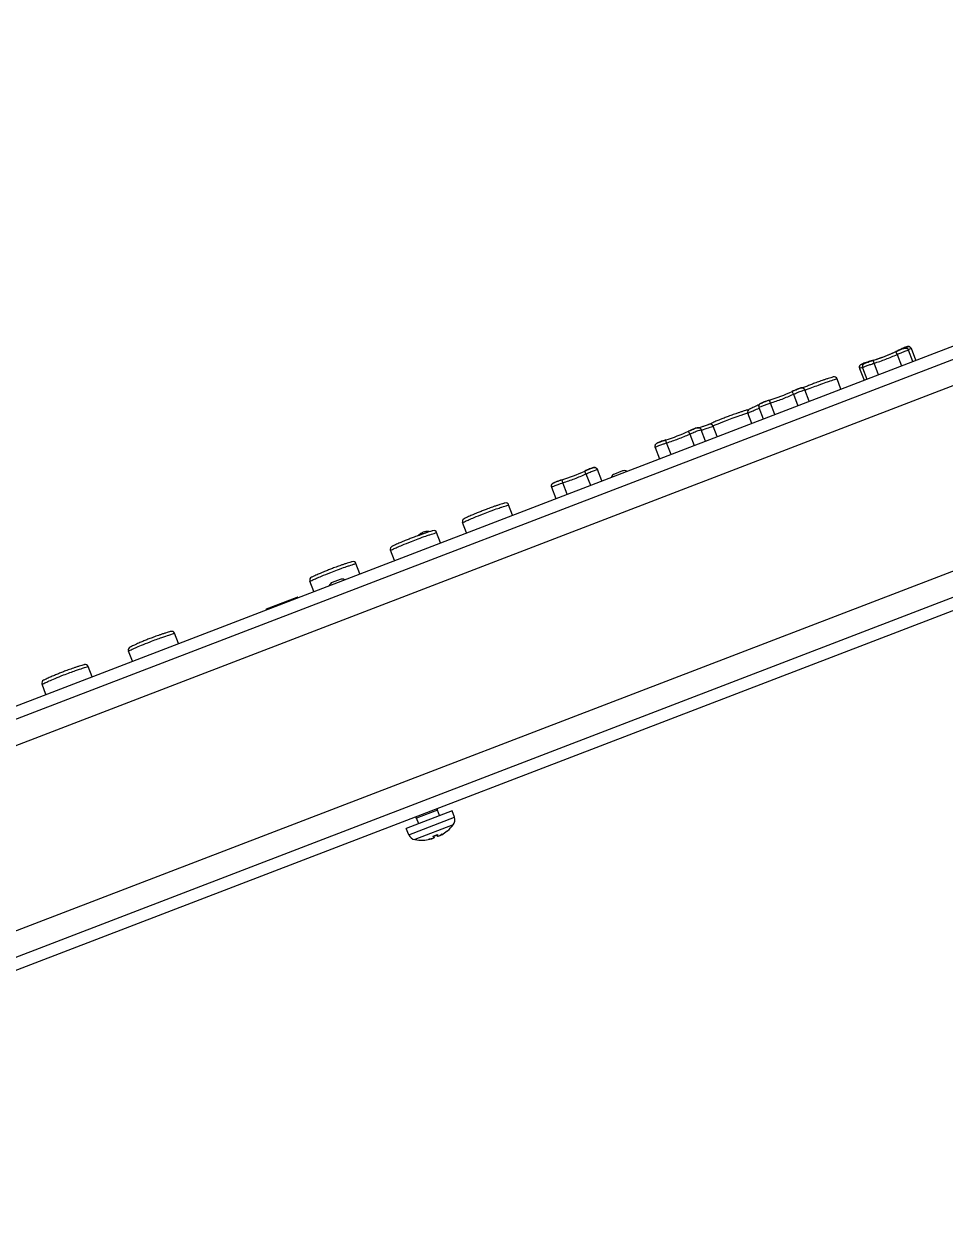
# Model space of a CAD drawing. Header units: millimetres. Extents: x 20 to 1660, y 4 to 1168.
# Drawn here: x 999.2 to 1148.5, y 800.5 to 995.1 of the extents above; entities that cross this region are included whole.
import ezdxf

# ---------------------------------------------------------------- set-up
doc = ezdxf.new("R2010")
doc.units = ezdxf.units.MM
doc.header["$LTSCALE"] = 4
for name, color, linetype, lineweight in [('Dimensions(A H Standard)', 7, 'Continuous', 9), ('Visible Edges(A H Standard)', 7, 'Continuous', 18), ('Visible Tangent Edges(A H Standard)', 7, 'Continuous', 18)]:
    doc.layers.add(name, color=color, linetype=linetype, lineweight=lineweight)
doc.styles.add('DEFAULT-A H Standard', font='arial.ttf')
doc.dimstyles.new('DEFAULT', dxfattribs={"dimscale": 4, "dimtxt": 3, "dimasz": 2.5, "dimexe": 3, "dimexo": 1, "dimgap": 0.75, "dimtad": 1, "dimrnd": 1e-08, "dimzin": 0, "dimdsep": 46, "dimtxsty": 'DEFAULT-A H Standard', "dimcen": 0.09, "dimdle": 10, "dimclrd": 7, "dimclre": 7, "dimclrt": 7, "dimazin": 1, "dimtfac": 0.833333, "dimtofl": 0, "dimtmove": 0, "dimatfit": 3, "dimfxl": 0, "dimtolj": 1, "dimtzin": 0, "dimlwd": -1, "dimlwe": -1, "dimarcsym": 0})

# ---------------------------------------------------------------- blocks, each defined once
blk = doc.blocks.new('*D11')
at = {"layer": 'Defpoints', "color": 0, "linetype": 'Continuous'}
for p in [(1355.64, 842.83), (859.87, 823.93), (859.87, 687.93)]:
    blk.add_point(p, dxfattribs=at)
at = {"layer": 'Dimensions(A H Standard)', "color": 7, "linetype": 'Continuous'}
for p, q in [((1355.64, 838.83), (1355.64, 675.93)), ((859.87, 819.93), (859.87, 675.93)), ((1345.64, 687.93), (869.87, 687.93))]:
    blk.add_line(p, q, dxfattribs=at)
for points in [[(869.87, 689.6), (869.87, 686.26), (859.87, 687.93)], [(1345.64, 689.6), (1345.64, 686.26), (1355.64, 687.93)]]:
    blk.add_solid(points, dxfattribs=at)
at = {"layer": 'Dimensions(A H Standard)', "color": 7, "linetype": 'Continuous', "insert": (1082.6, 703.18), "char_height": 12, "attachment_point": 1, "style": 'DEFAULT-A H Standard'}
blk.add_mtext('\\A1;495.77', dxfattribs=at)

msp = doc.modelspace()

# ---------------------------------------------------------------- linework, layer by layer
at = {"layer": 'Visible Edges(A H Standard)'}
for p, q in [((867.052, 834.385), (1285.638, 995.077)), ((867.769, 832.518), (1286.355, 993.21)), ((1260.233, 944.621), (923.472, 815.34)), ((1260.95, 942.754), (924.188, 813.473)), ((1143.268, 940.422), (1142.565, 942.255)), ((1143.735, 940.602), (1143.009, 942.491)), ((1134.607, 939.266), (1135.333, 937.376)), ((1135.096, 939.387), (1135.8, 937.555)), ((1126.464, 933.971), (1125.761, 935.804)), ((1131.598, 935.943), (1130.958, 937.612)), ((1117.128, 930.387), (1116.494, 932.04)), ((1118.292, 932.936), (1118.995, 931.104)), ((1111.527, 928.237), (1110.88, 929.922)), ((1109.66, 927.52), (1108.956, 929.352)), ((1101.488, 926.485), (1102.191, 924.653)), ((1092.855, 921.069), (1092.152, 922.901)), ((1096.198, 922.677), (1094.897, 922.178)), ((1084.683, 920.034), (1085.387, 918.202)), ((1078.385, 915.514), (1077.744, 917.184)), ((1066.715, 911.034), (1066.074, 912.704)), ((1070.916, 912.647), (1070.276, 914.316)), ((1059.247, 908.167), (1058.606, 909.836)), ((1053.645, 906.017), (1053.004, 907.686)), ((1046.177, 903.15), (1045.536, 904.819)), ((1050.453, 905.116), (1049.152, 904.617)), ((1038.532, 900.322), (1043.48, 902.222)), ((1024.238, 894.727), (1023.604, 896.38)), ((1016.769, 891.86), (1016.135, 893.513)), ((1010.234, 889.352), (1009.6, 891.004)), ((1002.766, 886.484), (1002.131, 888.137)), ((1066.206, 867.747), (1062.825, 866.449)), ((1066.206, 867.747), (1066.218, 867.997)), ((1066.554, 866.841), (1066.206, 867.747)), ((1068.598, 867.625), (1061.129, 864.758)), ((1062.825, 866.449), (1062.649, 866.627)), ((1063.173, 865.543), (1062.825, 866.449)), ((1068.96, 866.573), (1068.598, 867.625)), ((1061.564, 863.734), (1061.129, 864.758)), ((1067.783, 864.367), (1067.789, 864.37)), ((1063.909, 862.88), (1063.915, 862.883)), ((1065.3, 863.107), (1065.294, 863.128)), ((1065.498, 863.49), (1066.2, 863.76)), ((1065.687, 863.277), (1065.613, 863.534)), ((1066.203, 863.475), (1066.085, 863.716)), ((1066.603, 863.607), (1066.594, 863.627))]:
    msp.add_line(p, q, dxfattribs=at)
for centre, radius, start, end in [((1127.9, 969.293), 30.043, 286.30651, 295.69647), ((1127.9, 969.293), 30.043, 287.24702, 294.75596), ((1130.491, 937.433), 0.5, 21.00149, 106.97321), ((1111.096, 962.842), 30.043, 287.24702, 294.75596), ((1116.487, 932.057), 0.5, 78.88377, 106.97321), ((1116.961, 932.219), 0.5, 115.50993, 201.00149), ((1110.413, 929.743), 0.5, 21.00149, 108.12932), ((1094.292, 956.391), 30.043, 287.24702, 294.75596), ((1077.487, 949.94), 30.043, 287.24702, 294.75596), ((1095.185, 921.428), 0.803, 111.00149, 162.5094), ((1096.486, 921.927), 0.803, 59.49358, 111.00149), ((1077.277, 917.004), 0.5, 21.00149, 106.97321), ((1070.742, 914.496), 0.5, 115.02977, 201.00149), ((1064.669, 910.784), 2.1, 86.23971, 135.76327), ((1064.794, 912.68), 0.2, 50.53028, 86.23971), ((1065.608, 912.524), 0.5, 21.00149, 106.97321), ((1059.073, 910.016), 0.5, 115.02977, 201.00149), ((1063.308, 912.11), 0.2, 135.76327, 138.01436), ((1052.538, 907.507), 0.5, 21.00149, 106.97321), ((1046.003, 904.998), 0.5, 115.02977, 201.00149), ((1049.44, 903.867), 0.803, 111.00149, 162.5094), ((1050.741, 904.366), 0.803, 59.49358, 111.00149), ((1043.516, 902.128), 0.1, 21.00149, 111.00149), ((1038.568, 900.229), 0.1, 111.00149, 201.00149), ((1023.137, 896.201), 0.5, 21.00149, 106.49305), ((1016.602, 893.692), 0.5, 115.50993, 201.00149), ((1009.133, 890.825), 0.5, 21.00149, 106.49305), ((1002.598, 888.316), 0.5, 115.50993, 201.00149), ((1067.731, 866.15), 1.3, 321.79282, 19.00149), ((1067.729, 864.525), 0.166, 291.00149, 310.1527), ((1063.645, 869.366), 6.5, 310.1527, 321.79282), ((1062.761, 864.242), 1.3, 203.00149, 260.21016), ((1063.645, 869.366), 6.5, 260.21016, 271.85028), ((1063.849, 863.035), 0.166, 271.85028, 291.00149)]:
    msp.add_arc(centre, radius, start, end, dxfattribs=at)
for centre, major_axis, ratio, start_param, end_param in [((1063.282, 869.188), (2.848, -5.829), 0.1191129, 0.154116, 0.3238091), ((1064.291, 869.433), (0.661, -6.393), 0.745371, 0.338869, 0.4560205), ((1063.028, 868.948), (3.604, -5.321), 0.6436368, 6.2747675, 6.3919189), ((1063.703, 869.35), (-1.7, -6.261), 0.989048, 0.791063, 0.9607562), ((1063.612, 869.315), (-5.453, 3.515), 0.989048, 2.1808365, 2.3505296), ((1063.12, 868.983), (3.787, -5.193), 0.745371, 5.8271648, 5.9443163), ((1064.383, 869.468), (0.882, -6.366), 0.6436368, 6.1744517, 6.2916031), ((1065.326, 862.456), (0.328, -1.385), 0.0982873, 2.0370539, 2.0541189), ((1064.034, 869.477), (1.784, -6.237), 0.1191129, 5.9593762, 6.1290693), ((1067.02, 863.107), (-0.683, 1.248), 0.0982873, 1.0874737, 1.1045388)]:
    msp.add_ellipse(centre, major_axis=major_axis, ratio=ratio, start_param=start_param, end_param=end_param, dxfattribs=at)
for points, knots in [([(1140.481, 942.011), (1140.626, 942.078), (1140.775, 942.144), (1141.057, 942.267), (1141.192, 942.323), (1141.441, 942.422), (1141.553, 942.464), (1141.753, 942.531), (1141.835, 942.556), (1141.975, 942.582), (1142.022, 942.592), (1142.154, 942.582), (1142.208, 942.576), (1142.334, 942.522), (1142.392, 942.49), (1142.487, 942.395), (1142.525, 942.343), (1142.556, 942.276), (1142.561, 942.265), (1142.565, 942.255)], [-0.2346897, -0.2346897, -0.2346897, -0.2346897, -0.18775176, -0.18775176, -0.14081382, -0.14081382, -0.09387588, -0.09387588, -0.04693794, -0.04693794, -0.02346897, -0.02346897, -0.01241958, -0.01241958, -0.00568624, -0.00568624, -0.00088993, -0.00088993, 0, 0, 0, 0]), ([(1142.565, 942.255), (1142.545, 942.307), (1142.515, 942.357), (1142.444, 942.442), (1142.405, 942.475), (1142.322, 942.53), (1142.28, 942.547), (1142.198, 942.574), (1142.161, 942.58), (1142.088, 942.588), (1142.056, 942.587), (1141.977, 942.583), (1141.939, 942.576), (1141.811, 942.549), (1141.726, 942.523), (1141.522, 942.452), (1141.406, 942.408), (1141.154, 942.307), (1141.017, 942.249), (1140.747, 942.132), (1140.613, 942.072), (1140.481, 942.011)], [-0.2348407, -0.2348407, -0.2348407, -0.2348407, -0.23049842, -0.23049842, -0.22594294, -0.22594294, -0.22032691, -0.22032691, -0.21293261, -0.21293261, -0.20274564, -0.20274564, -0.18347438, -0.18347438, -0.13650624, -0.13650624, -0.0895381, -0.0895381, -0.04256996, -0.04256996, 0, 0, 0, 0]), ([(1140.927, 942.221), (1141.071, 942.29), (1141.219, 942.359), (1141.499, 942.486), (1141.633, 942.545), (1141.881, 942.648), (1141.992, 942.692), (1142.191, 942.762), (1142.272, 942.789), (1142.413, 942.817), (1142.459, 942.828), (1142.592, 942.819), (1142.647, 942.814), (1142.773, 942.762), (1142.831, 942.73), (1142.928, 942.637), (1142.966, 942.586), (1142.999, 942.517), (1143.005, 942.504), (1143.009, 942.491)], [-0.23473302, -0.23473302, -0.23473302, -0.23473302, -0.18778642, -0.18778642, -0.14083981, -0.14083981, -0.09389321, -0.09389321, -0.0469466, -0.0469466, -0.0234733, -0.0234733, -0.0125476, -0.0125476, -0.00584776, -0.00584776, -0.00106991, -0.00106991, 0, 0, 0, 0]), ([(1143.009, 942.491), (1142.989, 942.544), (1142.959, 942.594), (1142.889, 942.679), (1142.848, 942.712), (1142.765, 942.767), (1142.723, 942.785), (1142.64, 942.812), (1142.602, 942.817), (1142.529, 942.825), (1142.497, 942.824), (1142.419, 942.818), (1142.383, 942.811), (1142.256, 942.784), (1142.171, 942.756), (1141.971, 942.684), (1141.856, 942.638), (1141.606, 942.533), (1141.471, 942.474), (1141.199, 942.35), (1141.062, 942.286), (1140.927, 942.221)], [-0.23487066, -0.23487066, -0.23487066, -0.23487066, -0.23052361, -0.23052361, -0.22600736, -0.22600736, -0.22047353, -0.22047353, -0.21319378, -0.21319378, -0.20323377, -0.20323377, -0.1848724, -0.1848724, -0.13789827, -0.13789827, -0.09092414, -0.09092414, -0.04395, -0.04395, 0, 0, 0, 0]), ([(1136.336, 940.458), (1136.182, 940.413), (1136.026, 940.366), (1135.733, 940.273), (1135.594, 940.227), (1135.341, 940.138), (1135.229, 940.096), (1135.034, 940.015), (1134.956, 939.981), (1134.833, 939.907), (1134.791, 939.884), (1134.698, 939.789), (1134.661, 939.749), (1134.602, 939.626), (1134.58, 939.563), (1134.571, 939.429), (1134.576, 939.365), (1134.598, 939.292), (1134.602, 939.279), (1134.607, 939.266)], [-0.23474293, -0.23474293, -0.23474293, -0.23474293, -0.18779434, -0.18779434, -0.14084576, -0.14084576, -0.09389717, -0.09389717, -0.04694859, -0.04694859, -0.02347429, -0.02347429, -0.01254854, -0.01254854, -0.00584871, -0.00584871, -0.0010708, -0.0010708, 0, 0, 0, 0]), ([(1134.581, 939.364), (1134.577, 939.386), (1134.575, 939.408), (1134.572, 939.486), (1134.579, 939.538), (1134.605, 939.634), (1134.624, 939.676), (1134.668, 939.751), (1134.692, 939.78), (1134.742, 939.835), (1134.766, 939.855), (1134.827, 939.904), (1134.859, 939.923), (1134.971, 939.987), (1135.053, 940.023), (1135.251, 940.104), (1135.366, 940.147), (1135.623, 940.236), (1135.763, 940.282), (1136.048, 940.372), (1136.192, 940.416), (1136.336, 940.458)], [-0.23225525, -0.23225525, -0.23225525, -0.23225525, -0.2305121, -0.2305121, -0.22599594, -0.22599594, -0.22046233, -0.22046233, -0.21318307, -0.21318307, -0.203224, -0.203224, -0.18486448, -0.18486448, -0.13789265, -0.13789265, -0.09092083, -0.09092083, -0.043949, -0.043949, 0, 0, 0, 0]), ([(1136.808, 940.601), (1136.655, 940.553), (1136.5, 940.503), (1136.208, 940.405), (1136.07, 940.357), (1135.819, 940.264), (1135.708, 940.22), (1135.515, 940.136), (1135.437, 940.1), (1135.315, 940.025), (1135.274, 940.001), (1135.182, 939.906), (1135.146, 939.865), (1135.088, 939.741), (1135.067, 939.678), (1135.06, 939.543), (1135.066, 939.48), (1135.088, 939.409), (1135.092, 939.398), (1135.096, 939.387)], [-0.23469669, -0.23469669, -0.23469669, -0.23469669, -0.18775735, -0.18775735, -0.14081802, -0.14081802, -0.09387868, -0.09387868, -0.04693934, -0.04693934, -0.02346967, -0.02346967, -0.01242023, -0.01242023, -0.0056869, -0.0056869, -0.00089054, -0.00089054, 0, 0, 0, 0]), ([(1135.091, 939.741), (1135.103, 939.775), (1135.117, 939.804), (1135.155, 939.871), (1135.179, 939.9), (1135.228, 939.954), (1135.252, 939.975), (1135.313, 940.025), (1135.346, 940.045), (1135.459, 940.111), (1135.54, 940.148), (1135.739, 940.232), (1135.855, 940.277), (1136.11, 940.371), (1136.25, 940.42), (1136.53, 940.513), (1136.669, 940.558), (1136.808, 940.601)], [-0.22447146, -0.22447146, -0.22447146, -0.22447146, -0.22032346, -0.22032346, -0.2129295, -0.2129295, -0.20274321, -0.20274321, -0.18347329, -0.18347329, -0.13650589, -0.13650589, -0.08953849, -0.08953849, -0.04257108, -0.04257108, 0, 0, 0, 0]), ([(1130.345, 937.911), (1130.345, 937.911), (1130.31, 937.9), (1130.172, 937.858), (1130.074, 937.828), (1129.824, 937.749), (1129.682, 937.704), (1129.371, 937.604), (1129.213, 937.553), (1128.889, 937.445), (1128.734, 937.393), (1128.43, 937.288), (1128.286, 937.238), (1127.881, 937.095), (1127.608, 936.996), (1127.099, 936.805), (1126.872, 936.718), (1126.428, 936.543), (1126.21, 936.455), (1125.792, 936.283), (1125.588, 936.198), (1125.404, 936.119)], [0.71699474, 0.71699474, 0.71699474, 0.71699474, 0.85344134, 0.85344134, 0.98170978, 0.98170978, 1.0924155, 1.0924155, 1.1820024, 1.1820024, 1.25200333, 1.25200333, 1.30789114, 1.30789114, 1.39931307, 1.39931307, 1.47095796, 1.47095796, 1.54310988, 1.54310988, 1.62246807, 1.62246807, 1.62246807, 1.62246807]), ([(1123.677, 935.56), (1123.822, 935.627), (1123.971, 935.693), (1124.253, 935.816), (1124.388, 935.872), (1124.637, 935.971), (1124.749, 936.013), (1124.949, 936.08), (1125.03, 936.105), (1125.171, 936.131), (1125.217, 936.141), (1125.35, 936.131), (1125.404, 936.125), (1125.53, 936.071), (1125.588, 936.039), (1125.683, 935.944), (1125.721, 935.892), (1125.752, 935.825), (1125.756, 935.814), (1125.761, 935.804)], [-0.2346897, -0.2346897, -0.2346897, -0.2346897, -0.18775176, -0.18775176, -0.14081382, -0.14081382, -0.09387588, -0.09387588, -0.04693794, -0.04693794, -0.02346897, -0.02346897, -0.01241958, -0.01241958, -0.00568624, -0.00568624, -0.00088993, -0.00088993, 0, 0, 0, 0]), ([(1125.761, 935.804), (1125.74, 935.856), (1125.71, 935.906), (1125.64, 935.991), (1125.6, 936.024), (1125.517, 936.078), (1125.476, 936.096), (1125.393, 936.123), (1125.356, 936.129), (1125.283, 936.137), (1125.252, 936.136), (1125.173, 936.132), (1125.135, 936.125), (1125.007, 936.098), (1124.922, 936.072), (1124.718, 936.001), (1124.601, 935.957), (1124.35, 935.856), (1124.212, 935.798), (1123.942, 935.681), (1123.809, 935.621), (1123.677, 935.56)], [-0.2348407, -0.2348407, -0.2348407, -0.2348407, -0.23049842, -0.23049842, -0.22594294, -0.22594294, -0.22032691, -0.22032691, -0.2129326, -0.2129326, -0.20274564, -0.20274564, -0.18347438, -0.18347438, -0.13650624, -0.13650624, -0.0895381, -0.0895381, -0.04256996, -0.04256996, 0, 0, 0, 0]), ([(1120.004, 934.15), (1119.851, 934.102), (1119.696, 934.052), (1119.404, 933.954), (1119.266, 933.906), (1119.015, 933.813), (1118.904, 933.769), (1118.71, 933.685), (1118.633, 933.649), (1118.511, 933.574), (1118.47, 933.55), (1118.378, 933.454), (1118.341, 933.414), (1118.284, 933.29), (1118.263, 933.227), (1118.256, 933.092), (1118.262, 933.029), (1118.284, 932.958), (1118.288, 932.947), (1118.292, 932.936)], [-0.23469669, -0.23469669, -0.23469669, -0.23469669, -0.18775735, -0.18775735, -0.14081802, -0.14081802, -0.09387868, -0.09387868, -0.04693934, -0.04693934, -0.02346967, -0.02346967, -0.01242023, -0.01242023, -0.0056869, -0.0056869, -0.00089054, -0.00089054, 0, 0, 0, 0]), ([(1118.287, 933.29), (1118.299, 933.324), (1118.313, 933.353), (1118.351, 933.42), (1118.374, 933.449), (1118.423, 933.503), (1118.447, 933.524), (1118.509, 933.574), (1118.542, 933.594), (1118.655, 933.66), (1118.736, 933.697), (1118.934, 933.781), (1119.051, 933.826), (1119.305, 933.92), (1119.446, 933.969), (1119.725, 934.062), (1119.865, 934.107), (1120.004, 934.15)], [-0.22447146, -0.22447146, -0.22447146, -0.22447146, -0.22032347, -0.22032347, -0.2129295, -0.2129295, -0.20274321, -0.20274321, -0.18347329, -0.18347329, -0.13650588, -0.13650588, -0.08953848, -0.08953848, -0.04257107, -0.04257107, 0, 0, 0, 0]), ([(1116.341, 932.535), (1116.341, 932.535), (1116.306, 932.524), (1116.169, 932.482), (1116.071, 932.452), (1115.821, 932.374), (1115.678, 932.328), (1115.367, 932.228), (1115.209, 932.177), (1114.886, 932.069), (1114.73, 932.017), (1114.426, 931.912), (1114.282, 931.862), (1113.878, 931.719), (1113.605, 931.62), (1113.096, 931.429), (1112.868, 931.342), (1112.424, 931.167), (1112.207, 931.079), (1111.767, 930.899), (1111.545, 930.805), (1111.081, 930.606), (1110.858, 930.508), (1110.532, 930.363), (1110.413, 930.31), (1110.226, 930.225), (1110.153, 930.192), (1110.089, 930.162)], [0.7169947, 0.7169947, 0.7169947, 0.7169947, 0.8534413, 0.8534413, 0.9817098, 0.9817098, 1.0924155, 1.0924155, 1.1820024, 1.1820024, 1.2520033, 1.2520033, 1.3078911, 1.3078911, 1.3993131, 1.3993131, 1.470958, 1.470958, 1.5431099, 1.5431099, 1.6302392, 1.6302392, 1.7469148, 1.7469148, 1.8302416, 1.8302416, 1.8982316, 1.8982316, 1.8982316, 1.8982316]), ([(1118.337, 933.395), (1118.076, 933.282), (1117.858, 933.185), (1117.535, 933.039), (1117.416, 932.984), (1117.19, 932.88), (1117.089, 932.833), (1116.919, 932.753), (1116.853, 932.722), (1116.767, 932.68), (1116.745, 932.67), (1116.745, 932.67)], [1.55053979, 1.55053979, 1.55053979, 1.55053979, 1.65977629, 1.65977629, 1.73890941, 1.73890941, 1.8343741, 1.8343741, 1.93874806, 1.93874806, 2.04312202, 2.04312202, 2.04312202, 2.04312202]), ([(1110.258, 930.218), (1110.258, 930.218), (1110.239, 930.212), (1110.166, 930.188), (1110.111, 930.17), (1109.968, 930.122), (1109.88, 930.093), (1109.67, 930.023), (1109.548, 929.982), (1109.276, 929.89), (1109.126, 929.839), (1108.854, 929.746), (1108.738, 929.706), (1108.617, 929.663)], [2.36439807, 2.36439807, 2.36439807, 2.36439807, 2.44500228, 2.44500228, 2.52453635, 2.52453635, 2.6044119, 2.6044119, 2.6844119, 2.6844119, 2.76431903, 2.76431903, 2.81864521, 2.81864521, 2.81864521, 2.81864521]), ([(1106.872, 929.109), (1107.018, 929.176), (1107.166, 929.242), (1107.449, 929.365), (1107.584, 929.421), (1107.833, 929.52), (1107.945, 929.562), (1108.144, 929.629), (1108.226, 929.654), (1108.367, 929.68), (1108.413, 929.69), (1108.546, 929.68), (1108.6, 929.674), (1108.726, 929.62), (1108.783, 929.587), (1108.879, 929.493), (1108.916, 929.441), (1108.948, 929.374), (1108.952, 929.363), (1108.956, 929.352)], [-0.2346897, -0.2346897, -0.2346897, -0.2346897, -0.18775176, -0.18775176, -0.14081382, -0.14081382, -0.09387588, -0.09387588, -0.04693794, -0.04693794, -0.02346897, -0.02346897, -0.01241958, -0.01241958, -0.00568624, -0.00568624, -0.00088992, -0.00088992, 0, 0, 0, 0]), ([(1108.956, 929.352), (1108.936, 929.405), (1108.906, 929.455), (1108.836, 929.54), (1108.796, 929.573), (1108.713, 929.627), (1108.671, 929.645), (1108.589, 929.672), (1108.552, 929.678), (1108.479, 929.686), (1108.448, 929.685), (1108.368, 929.681), (1108.331, 929.674), (1108.203, 929.647), (1108.117, 929.621), (1107.913, 929.55), (1107.797, 929.506), (1107.545, 929.405), (1107.408, 929.347), (1107.138, 929.23), (1107.004, 929.169), (1106.872, 929.109)], [-0.2348407, -0.2348407, -0.2348407, -0.2348407, -0.23049842, -0.23049842, -0.22594295, -0.22594295, -0.22032691, -0.22032691, -0.2129326, -0.2129326, -0.20274562, -0.20274562, -0.18347435, -0.18347435, -0.13650621, -0.13650621, -0.08953807, -0.08953807, -0.04256993, -0.04256993, 0, 0, 0, 0]), ([(1103.199, 927.699), (1103.046, 927.651), (1102.892, 927.601), (1102.6, 927.503), (1102.462, 927.455), (1102.21, 927.361), (1102.099, 927.318), (1101.906, 927.234), (1101.828, 927.198), (1101.707, 927.123), (1101.666, 927.099), (1101.574, 927.003), (1101.537, 926.963), (1101.48, 926.839), (1101.459, 926.776), (1101.451, 926.641), (1101.458, 926.578), (1101.48, 926.507), (1101.484, 926.496), (1101.488, 926.485)], [-0.23469669, -0.23469669, -0.23469669, -0.23469669, -0.18775735, -0.18775735, -0.14081802, -0.14081802, -0.09387868, -0.09387868, -0.04693934, -0.04693934, -0.02346967, -0.02346967, -0.01242023, -0.01242023, -0.00568689, -0.00568689, -0.00089054, -0.00089054, 0, 0, 0, 0]), ([(1101.482, 926.839), (1101.495, 926.873), (1101.509, 926.902), (1101.547, 926.969), (1101.57, 926.998), (1101.619, 927.052), (1101.643, 927.073), (1101.705, 927.123), (1101.737, 927.143), (1101.85, 927.209), (1101.932, 927.246), (1102.13, 927.33), (1102.246, 927.375), (1102.501, 927.469), (1102.642, 927.517), (1102.921, 927.611), (1103.061, 927.655), (1103.199, 927.699)], [-0.22447146, -0.22447146, -0.22447146, -0.22447146, -0.22032347, -0.22032347, -0.2129295, -0.2129295, -0.2027432, -0.2027432, -0.18347326, -0.18347326, -0.13650586, -0.13650586, -0.08953845, -0.08953845, -0.04257104, -0.04257104, 0, 0, 0, 0]), ([(1090.068, 922.658), (1090.214, 922.725), (1090.362, 922.791), (1090.645, 922.914), (1090.779, 922.97), (1091.029, 923.069), (1091.14, 923.111), (1091.34, 923.178), (1091.422, 923.203), (1091.563, 923.229), (1091.609, 923.239), (1091.741, 923.229), (1091.796, 923.223), (1091.921, 923.169), (1091.979, 923.136), (1092.075, 923.042), (1092.112, 922.99), (1092.143, 922.923), (1092.148, 922.912), (1092.152, 922.901)], [-0.2346897, -0.2346897, -0.2346897, -0.2346897, -0.18775176, -0.18775176, -0.14081382, -0.14081382, -0.09387588, -0.09387588, -0.04693794, -0.04693794, -0.02346897, -0.02346897, -0.01241958, -0.01241958, -0.00568624, -0.00568624, -0.00088993, -0.00088993, 0, 0, 0, 0]), ([(1092.152, 922.901), (1092.132, 922.954), (1092.102, 923.004), (1092.032, 923.088), (1091.992, 923.122), (1091.909, 923.176), (1091.867, 923.194), (1091.785, 923.221), (1091.748, 923.227), (1091.675, 923.235), (1091.643, 923.234), (1091.564, 923.23), (1091.526, 923.223), (1091.399, 923.196), (1091.313, 923.17), (1091.109, 923.099), (1090.993, 923.055), (1090.741, 922.954), (1090.604, 922.896), (1090.334, 922.778), (1090.2, 922.718), (1090.068, 922.658)], [-0.2348407, -0.2348407, -0.2348407, -0.2348407, -0.23049842, -0.23049842, -0.22594294, -0.22594294, -0.22032691, -0.22032691, -0.2129326, -0.2129326, -0.20274564, -0.20274564, -0.18347438, -0.18347438, -0.13650624, -0.13650624, -0.0895381, -0.0895381, -0.04256996, -0.04256996, 0, 0, 0, 0]), ([(1086.395, 921.247), (1086.242, 921.2), (1086.087, 921.15), (1085.795, 921.052), (1085.657, 921.004), (1085.406, 920.91), (1085.295, 920.867), (1085.102, 920.783), (1085.024, 920.747), (1084.902, 920.672), (1084.861, 920.648), (1084.77, 920.552), (1084.733, 920.512), (1084.676, 920.388), (1084.655, 920.325), (1084.647, 920.19), (1084.654, 920.127), (1084.675, 920.056), (1084.679, 920.045), (1084.683, 920.034)], [-0.23469669, -0.23469669, -0.23469669, -0.23469669, -0.18775735, -0.18775735, -0.14081802, -0.14081802, -0.09387868, -0.09387868, -0.04693934, -0.04693934, -0.02346967, -0.02346967, -0.01242023, -0.01242023, -0.0056869, -0.0056869, -0.00089054, -0.00089054, 0, 0, 0, 0]), ([(1084.678, 920.388), (1084.69, 920.422), (1084.704, 920.451), (1084.742, 920.518), (1084.766, 920.547), (1084.815, 920.601), (1084.839, 920.622), (1084.901, 920.672), (1084.933, 920.692), (1085.046, 920.758), (1085.127, 920.795), (1085.326, 920.879), (1085.442, 920.924), (1085.697, 921.018), (1085.837, 921.066), (1086.117, 921.16), (1086.256, 921.204), (1086.395, 921.247)], [-0.22447146, -0.22447146, -0.22447146, -0.22447146, -0.22032347, -0.22032347, -0.2129295, -0.2129295, -0.20274321, -0.20274321, -0.18347329, -0.18347329, -0.13650588, -0.13650588, -0.08953848, -0.08953848, -0.04257107, -0.04257107, 0, 0, 0, 0]), ([(1077.131, 917.483), (1077.131, 917.483), (1077.096, 917.472), (1076.959, 917.43), (1076.861, 917.399), (1076.611, 917.321), (1076.468, 917.276), (1076.157, 917.176), (1075.999, 917.124), (1075.676, 917.017), (1075.52, 916.964), (1075.216, 916.86), (1075.072, 916.81), (1074.668, 916.667), (1074.395, 916.568), (1073.886, 916.377), (1073.658, 916.289), (1073.214, 916.115), (1072.997, 916.027), (1072.557, 915.846), (1072.335, 915.753), (1071.871, 915.554), (1071.648, 915.456), (1071.322, 915.311), (1071.203, 915.257), (1070.976, 915.154), (1070.875, 915.108), (1070.704, 915.029), (1070.639, 914.999), (1070.552, 914.959), (1070.531, 914.949), (1070.531, 914.949)], [0.7169947, 0.7169947, 0.7169947, 0.7169947, 0.8534413, 0.8534413, 0.9817098, 0.9817098, 1.0924155, 1.0924155, 1.1820024, 1.1820024, 1.2520033, 1.2520033, 1.3078911, 1.3078911, 1.3993131, 1.3993131, 1.470958, 1.470958, 1.5431099, 1.5431099, 1.6302392, 1.6302392, 1.7469148, 1.7469148, 1.8302416, 1.8302416, 1.9307939, 1.9307939, 2.0406075, 2.0406075, 2.1504211, 2.1504211, 2.1504211, 2.1504211]), ([(1065.462, 913.003), (1065.462, 913.003), (1065.427, 912.992), (1065.289, 912.95), (1065.191, 912.919), (1064.941, 912.841), (1064.799, 912.796), (1064.488, 912.696), (1064.33, 912.644), (1064.006, 912.537), (1063.851, 912.484), (1063.547, 912.38), (1063.403, 912.33), (1062.998, 912.187), (1062.725, 912.088), (1062.216, 911.897), (1061.989, 911.809), (1061.545, 911.635), (1061.327, 911.547), (1060.887, 911.366), (1060.666, 911.273), (1060.201, 911.074), (1059.978, 910.976), (1059.652, 910.831), (1059.533, 910.777), (1059.306, 910.674), (1059.205, 910.628), (1059.035, 910.549), (1058.969, 910.519), (1058.882, 910.479), (1058.861, 910.469), (1058.861, 910.469)], [0.7169947, 0.7169947, 0.7169947, 0.7169947, 0.8534413, 0.8534413, 0.9817098, 0.9817098, 1.0924155, 1.0924155, 1.1820024, 1.1820024, 1.2520033, 1.2520033, 1.3078911, 1.3078911, 1.3993131, 1.3993131, 1.470958, 1.470958, 1.5431099, 1.5431099, 1.6302392, 1.6302392, 1.7469148, 1.7469148, 1.8302416, 1.8302416, 1.9307939, 1.9307939, 2.0406075, 2.0406075, 2.1504211, 2.1504211, 2.1504211, 2.1504211]), ([(1052.392, 907.985), (1052.392, 907.985), (1052.357, 907.975), (1052.219, 907.932), (1052.121, 907.902), (1051.871, 907.824), (1051.729, 907.779), (1051.418, 907.678), (1051.26, 907.627), (1050.936, 907.519), (1050.781, 907.467), (1050.477, 907.363), (1050.333, 907.312), (1049.928, 907.169), (1049.655, 907.07), (1049.146, 906.879), (1048.919, 906.792), (1048.475, 906.617), (1048.257, 906.53), (1047.817, 906.349), (1047.596, 906.255), (1047.131, 906.056), (1046.908, 905.959), (1046.582, 905.813), (1046.463, 905.76), (1046.236, 905.657), (1046.135, 905.611), (1045.965, 905.532), (1045.899, 905.502), (1045.812, 905.461), (1045.791, 905.451), (1045.791, 905.451)], [0.7169947, 0.7169947, 0.7169947, 0.7169947, 0.8534413, 0.8534413, 0.9817098, 0.9817098, 1.0924155, 1.0924155, 1.1820024, 1.1820024, 1.2520033, 1.2520033, 1.3078911, 1.3078911, 1.3993131, 1.3993131, 1.470958, 1.470958, 1.5431099, 1.5431099, 1.6302392, 1.6302392, 1.7469148, 1.7469148, 1.8302416, 1.8302416, 1.9307939, 1.9307939, 2.0406075, 2.0406075, 2.1504211, 2.1504211, 2.1504211, 2.1504211]), ([(1022.995, 896.68), (1022.995, 896.68), (1022.96, 896.67), (1022.822, 896.629), (1022.724, 896.599), (1022.474, 896.523), (1022.331, 896.479), (1022.019, 896.381), (1021.86, 896.33), (1021.537, 896.224), (1021.381, 896.172), (1021.075, 896.069), (1020.93, 896.019), (1020.526, 895.877), (1020.249, 895.778), (1019.739, 895.587), (1019.509, 895.498), (1019.064, 895.323), (1018.848, 895.235), (1018.407, 895.052), (1018.187, 894.959), (1017.724, 894.758), (1017.499, 894.658), (1017.173, 894.51), (1017.055, 894.456), (1016.828, 894.351), (1016.727, 894.304), (1016.558, 894.224), (1016.493, 894.194), (1016.408, 894.153), (1016.386, 894.143), (1016.386, 894.143)], [0.6810605, 0.6810605, 0.6810605, 0.6810605, 0.8102216, 0.8102216, 0.9318851, 0.9318851, 1.0371794, 1.0371794, 1.1222095, 1.1222095, 1.1889936, 1.1889936, 1.2420115, 1.2420115, 1.3293046, 1.3293046, 1.3977389, 1.3977389, 1.4664822, 1.4664822, 1.5490923, 1.5490923, 1.6605872, 1.6605872, 1.74001, 1.74001, 1.8357725, 1.8357725, 1.9394655, 1.9394655, 2.0431585, 2.0431585, 2.0431585, 2.0431585]), ([(1008.991, 891.304), (1008.991, 891.304), (1008.956, 891.294), (1008.819, 891.253), (1008.72, 891.223), (1008.47, 891.147), (1008.328, 891.103), (1008.016, 891.005), (1007.857, 890.954), (1007.533, 890.848), (1007.377, 890.796), (1007.071, 890.693), (1006.927, 890.643), (1006.522, 890.501), (1006.246, 890.402), (1005.735, 890.211), (1005.506, 890.123), (1005.06, 889.947), (1004.845, 889.859), (1004.403, 889.676), (1004.183, 889.583), (1003.72, 889.382), (1003.495, 889.282), (1003.169, 889.134), (1003.051, 889.08), (1002.825, 888.976), (1002.723, 888.928), (1002.554, 888.849), (1002.49, 888.818), (1002.404, 888.777), (1002.383, 888.767), (1002.383, 888.767)], [0.6962439, 0.6962439, 0.6962439, 0.6962439, 0.8282845, 0.8282845, 0.9526604, 0.9526604, 1.060302, 1.060302, 1.1472278, 1.1472278, 1.2155008, 1.2155008, 1.2697006, 1.2697006, 1.3589398, 1.3589398, 1.4288998, 1.4288998, 1.4991756, 1.4991756, 1.5836274, 1.5836274, 1.697608, 1.697608, 1.7788014, 1.7788014, 1.8766988, 1.8766988, 1.9827035, 1.9827035, 2.0887082, 2.0887082, 2.0887082, 2.0887082]), ([(1065.3, 863.107), (1065.3, 863.107), (1065.3, 863.107), (1065.301, 863.104), (1065.294, 863.099), (1065.266, 863.086), (1065.244, 863.078), (1065.193, 863.062), (1065.16, 863.053), (1065.088, 863.034), (1065.048, 863.025), (1064.999, 863.015), (1064.987, 863.012), (1064.974, 863.009)], [0.02262944, 0.02262944, 0.02262944, 0.02262944, 0.02319765, 0.02319765, 0.034548905, 0.034548905, 0.045900159, 0.045900159, 0.057338353, 0.057338353, 0.068776547, 0.068776547, 0.07249221, 0.07249221, 0.07249221, 0.07249221]), ([(1065.683, 863.281), (1065.689, 863.277), (1065.688, 863.27), (1065.671, 863.253), (1065.654, 863.242), (1065.612, 863.22), (1065.583, 863.208), (1065.518, 863.183), (1065.48, 863.17), (1065.432, 863.155), (1065.418, 863.152), (1065.405, 863.148)], [0, 0, 0, 0, 0.011514419, 0.011514419, 0.023028838, 0.023028838, 0.0344178, 0.0344178, 0.045806761, 0.045806761, 0.049847798, 0.049847798, 0.049847798, 0.049847798]), ([(1066.498, 863.568), (1066.496, 863.567), (1066.495, 863.566), (1066.459, 863.548), (1066.422, 863.532), (1066.354, 863.503), (1066.322, 863.492), (1066.27, 863.476), (1066.247, 863.47), (1066.215, 863.467), (1066.205, 863.469), (1066.202, 863.476), (1066.202, 863.478), (1066.202, 863.481)], [0.02262944, 0.02262944, 0.02262944, 0.02262944, 0.02319765, 0.02319765, 0.034548905, 0.034548905, 0.045900159, 0.045900159, 0.057338353, 0.057338353, 0.068776547, 0.068776547, 0.07249221, 0.07249221, 0.07249221, 0.07249221]), ([(1066.911, 863.753), (1066.878, 863.733), (1066.842, 863.713), (1066.772, 863.676), (1066.74, 863.659), (1066.686, 863.633), (1066.661, 863.622), (1066.624, 863.608), (1066.612, 863.605), (1066.605, 863.606), (1066.604, 863.607), (1066.603, 863.608)], [0, 0, 0, 0, 0.011547417, 0.011547417, 0.023094835, 0.023094835, 0.034450804, 0.034450804, 0.045806774, 0.045806774, 0.049847811, 0.049847811, 0.049847811, 0.049847811])]:
    msp.add_open_spline(points, degree=3, knots=knots, dxfattribs=at)
for points in [[(1066.202, 863.77), (1066.203, 863.764), (1066.202, 863.761), (1066.2, 863.76)], [(1065.498, 863.49), (1065.496, 863.489), (1065.493, 863.492), (1065.489, 863.497)]]:
    msp.add_open_spline(points, degree=3, dxfattribs=at)
at = {"layer": 'Visible Tangent Edges(A H Standard)'}
for p, q in [((1287.788, 989.476), (869.203, 828.783)), ((922.038, 819.074), (1258.8, 948.355)), ((1140.69, 941.557), (1140.481, 942.011)), ((1140.931, 942.212), (1140.927, 942.221)), ((1136.338, 940.449), (1136.336, 940.458)), ((1136.956, 940.123), (1136.808, 940.601)), ((1137.667, 938.272), (1136.956, 940.123)), ((1140.69, 941.557), (1141.401, 939.706)), ((1126.998, 936.766), (1126.998, 936.766)), ((1120.152, 933.672), (1120.004, 934.15)), ((1123.886, 935.106), (1123.677, 935.56)), ((1123.886, 935.106), (1124.597, 933.255)), ((1120.862, 931.821), (1120.152, 933.672)), ((1112.994, 931.39), (1112.994, 931.39)), ((1107.082, 928.655), (1106.872, 929.109)), ((1107.082, 928.655), (1107.792, 926.804)), ((1103.348, 927.221), (1103.199, 927.699)), ((1104.058, 925.37), (1103.348, 927.221)), ((1090.278, 922.204), (1090.068, 922.658)), ((1090.278, 922.204), (1090.988, 920.353)), ((1086.543, 920.77), (1086.395, 921.247)), ((1087.254, 918.919), (1086.543, 920.77)), ((1073.784, 916.337), (1073.784, 916.337)), ((1063.164, 912.249), (1064.807, 912.88)), ((1062.115, 911.857), (1062.115, 911.857)), ((1049.045, 906.84), (1049.045, 906.84)), ((1019.638, 895.547), (1019.638, 895.547)), ((1019.638, 895.547), (1019.638, 895.547)), ((1005.635, 890.172), (1005.635, 890.172)), ((1005.635, 890.172), (1005.635, 890.172)), ((1061.564, 863.734), (1068.96, 866.573)), ((1068.753, 865.346), (1062.54, 862.961)), ((1065.489, 863.497), (1066.202, 863.77)), ((1067.804, 864.385), (1067.836, 864.398)), ((1063.855, 862.869), (1063.887, 862.882)), ((1065.683, 863.281), (1065.611, 863.534)), ((1066.202, 863.481), (1066.087, 863.716))]:
    msp.add_line(p, q, dxfattribs=at)
for points, knots in [([(1140.69, 941.557), (1140.913, 941.655), (1141.137, 941.751), (1141.629, 941.956), (1141.885, 942.058), (1142.269, 942.198), (1142.405, 942.241), (1142.533, 942.266), (1142.561, 942.266), (1142.565, 942.255)], [0, 0, 0, 0, 0.05474421, 0.05474421, 0.12781736, 0.12781736, 0.19367788, 0.19367788, 0.2348407, 0.2348407, 0.2348407, 0.2348407]), ([(1142.513, 942.355), (1142.691, 942.423), (1142.827, 942.469), (1142.971, 942.503), (1143.005, 942.504), (1143.009, 942.491)], [0.12537355, 0.12537355, 0.12537355, 0.12537355, 0.18903008, 0.18903008, 0.23487066, 0.23487066, 0.23487066, 0.23487066]), ([(1135.096, 939.387), (1135.093, 939.395), (1135.102, 939.407), (1135.173, 939.459), (1135.289, 939.515), (1135.611, 939.649), (1135.804, 939.722), (1136.198, 939.865), (1136.386, 939.931), (1136.706, 940.04), (1136.831, 940.082), (1136.956, 940.123)], [0, 0, 0, 0, 0.02953798, 0.02953798, 0.09774411, 0.09774411, 0.15783812, 0.15783812, 0.2051357, 0.2051357, 0.23469669, 0.23469669, 0.23469669, 0.23469669]), ([(1136.956, 940.123), (1137.593, 940.321), (1138.224, 940.54), (1139.47, 941.018), (1140.085, 941.278), (1140.69, 941.557)], [0, 0, 0, 0, 0.2, 0.2, 0.4, 0.4, 0.4, 0.4]), ([(1134.607, 939.266), (1134.604, 939.274), (1134.614, 939.286), (1134.685, 939.336), (1134.801, 939.391), (1135.003, 939.472), (1135.035, 939.484), (1135.068, 939.497)], [0, 0, 0, 0, 0.02949013, 0.02949013, 0.09768676, 0.09768676, 0.10958174, 0.10958174, 0.10958174, 0.10958174]), ([(1123.886, 935.106), (1124.109, 935.204), (1124.333, 935.3), (1124.825, 935.505), (1125.081, 935.607), (1125.465, 935.747), (1125.601, 935.79), (1125.729, 935.815), (1125.756, 935.815), (1125.761, 935.804)], [0, 0, 0, 0, 0.05474774, 0.05474774, 0.12782029, 0.12782029, 0.193679, 0.193679, 0.2348407, 0.2348407, 0.2348407, 0.2348407]), ([(1125.786, 935.746), (1126.11, 935.88), (1126.477, 936.027), (1127.23, 936.32), (1127.608, 936.463), (1128.444, 936.773), (1128.874, 936.925), (1129.472, 937.131), (1129.685, 937.202), (1130.251, 937.39), (1130.517, 937.474), (1130.872, 937.585), (1130.958, 937.612), (1130.958, 937.612)], [-1.56501288, -1.56501288, -1.56501288, -1.56501288, -1.46082203, -1.46082203, -1.36517207, -1.36517207, -1.227222, -1.227222, -1.13068722, -1.13068722, -0.92724337, -0.92724337, -0.71699474, -0.71699474, -0.71699474, -0.71699474]), ([(1120.152, 933.672), (1120.789, 933.87), (1121.419, 934.088), (1122.666, 934.567), (1123.281, 934.826), (1123.886, 935.106)], [0, 0, 0, 0, 0.2, 0.2, 0.4, 0.4, 0.4, 0.4]), ([(1110.854, 929.98), (1111.006, 930.046), (1111.176, 930.118), (1111.777, 930.37), (1112.294, 930.581), (1113.226, 930.944), (1113.604, 931.088), (1114.44, 931.397), (1114.871, 931.549), (1115.468, 931.755), (1115.681, 931.826), (1116.118, 931.971), (1116.32, 932.036), (1116.479, 932.087)], [-1.68280987, -1.68280987, -1.68280987, -1.68280987, -1.61257111, -1.61257111, -1.46082203, -1.46082203, -1.36517207, -1.36517207, -1.227222, -1.227222, -1.13068722, -1.13068722, -0.99595972, -0.99595972, -0.99595972, -0.99595972]), ([(1116.494, 932.04), (1116.494, 932.04), (1116.501, 932.043), (1116.566, 932.074), (1116.708, 932.141), (1117.109, 932.325), (1117.302, 932.413), (1117.76, 932.617), (1118.013, 932.728), (1118.322, 932.859)], [-2.04312202, -2.04312202, -2.04312202, -2.04312202, -1.98468185, -1.98468185, -1.7742985, -1.7742985, -1.64841952, -1.64841952, -1.53785871, -1.53785871, -1.53785871, -1.53785871]), ([(1118.292, 932.936), (1118.289, 932.944), (1118.298, 932.956), (1118.369, 933.008), (1118.485, 933.064), (1118.807, 933.198), (1119, 933.271), (1119.393, 933.414), (1119.581, 933.48), (1119.901, 933.589), (1120.027, 933.631), (1120.152, 933.672)], [0, 0, 0, 0, 0.02953792, 0.02953792, 0.09774406, 0.09774406, 0.15783809, 0.15783809, 0.20513569, 0.20513569, 0.23469669, 0.23469669, 0.23469669, 0.23469669]), ([(1108.986, 929.272), (1109.438, 929.432), (1109.829, 929.567), (1110.526, 929.804), (1110.773, 929.886), (1110.871, 929.919), (1110.88, 929.922), (1110.88, 929.922)], [-2.82966989, -2.82966989, -2.82966989, -2.82966989, -2.64939649, -2.64939649, -2.41912374, -2.41912374, -2.36439807, -2.36439807, -2.36439807, -2.36439807]), ([(1103.348, 927.221), (1103.984, 927.419), (1104.615, 927.637), (1105.861, 928.116), (1106.476, 928.375), (1107.082, 928.655)], [0, 0, 0, 0, 0.2, 0.2, 0.4, 0.4, 0.4, 0.4]), ([(1107.082, 928.655), (1107.304, 928.753), (1107.529, 928.849), (1108.021, 929.054), (1108.277, 929.156), (1108.66, 929.296), (1108.796, 929.339), (1108.925, 929.364), (1108.952, 929.364), (1108.956, 929.352)], [0, 0, 0, 0, 0.05475965, 0.05475965, 0.12783016, 0.12783016, 0.1936828, 0.1936828, 0.2348407, 0.2348407, 0.2348407, 0.2348407]), ([(1101.488, 926.485), (1101.485, 926.493), (1101.494, 926.505), (1101.565, 926.557), (1101.68, 926.613), (1102.003, 926.746), (1102.195, 926.82), (1102.589, 926.963), (1102.777, 927.029), (1103.097, 927.138), (1103.223, 927.18), (1103.348, 927.221)], [0, 0, 0, 0, 0.0295377, 0.0295377, 0.0977439, 0.0977439, 0.15783796, 0.15783796, 0.20513564, 0.20513564, 0.23469669, 0.23469669, 0.23469669, 0.23469669]), ([(1086.543, 920.77), (1087.18, 920.968), (1087.811, 921.186), (1089.057, 921.665), (1089.672, 921.924), (1090.278, 922.204)], [0, 0, 0, 0, 0.2, 0.2, 0.4, 0.4, 0.4, 0.4]), ([(1090.278, 922.204), (1090.5, 922.302), (1090.725, 922.398), (1091.216, 922.603), (1091.472, 922.705), (1091.856, 922.845), (1091.992, 922.888), (1092.12, 922.913), (1092.148, 922.913), (1092.152, 922.901)], [0, 0, 0, 0, 0.05474774, 0.05474774, 0.12782029, 0.12782029, 0.193679, 0.193679, 0.2348407, 0.2348407, 0.2348407, 0.2348407]), ([(1084.683, 920.034), (1084.68, 920.042), (1084.69, 920.054), (1084.761, 920.106), (1084.876, 920.162), (1085.198, 920.295), (1085.391, 920.369), (1085.785, 920.512), (1085.973, 920.578), (1086.293, 920.687), (1086.419, 920.729), (1086.543, 920.77)], [0, 0, 0, 0, 0.02953792, 0.02953792, 0.09774406, 0.09774406, 0.15783809, 0.15783809, 0.20513569, 0.20513569, 0.23469669, 0.23469669, 0.23469669, 0.23469669]), ([(1070.275, 914.316), (1070.275, 914.316), (1070.282, 914.32), (1070.346, 914.349), (1070.487, 914.415), (1070.896, 914.599), (1071.101, 914.691), (1071.583, 914.902), (1071.842, 915.013), (1072.567, 915.318), (1073.084, 915.529), (1074.016, 915.892), (1074.394, 916.035), (1075.23, 916.344), (1075.661, 916.496), (1076.258, 916.702), (1076.471, 916.774), (1077.038, 916.961), (1077.303, 917.046), (1077.658, 917.157), (1077.744, 917.184), (1077.744, 917.184)], [-2.1504211, -2.1504211, -2.1504211, -2.1504211, -2.0898854, -2.0898854, -1.8688796, -1.8688796, -1.7287323, -1.7287323, -1.6125711, -1.6125711, -1.460822, -1.460822, -1.3651721, -1.3651721, -1.227222, -1.227222, -1.1306872, -1.1306872, -0.9272434, -0.9272434, -0.7169947, -0.7169947, -0.7169947, -0.7169947]), ([(1058.606, 909.836), (1058.606, 909.836), (1058.613, 909.84), (1058.677, 909.869), (1058.818, 909.935), (1059.226, 910.119), (1059.432, 910.211), (1059.914, 910.422), (1060.172, 910.533), (1060.898, 910.838), (1061.414, 911.049), (1062.346, 911.412), (1062.724, 911.555), (1063.561, 911.864), (1063.991, 912.016), (1064.589, 912.222), (1064.802, 912.294), (1065.368, 912.482), (1065.634, 912.566), (1065.988, 912.677), (1066.075, 912.704), (1066.074, 912.704)], [-2.1504211, -2.1504211, -2.1504211, -2.1504211, -2.0898854, -2.0898854, -1.8688796, -1.8688796, -1.7287323, -1.7287323, -1.6125711, -1.6125711, -1.460822, -1.460822, -1.3651721, -1.3651721, -1.227222, -1.227222, -1.1306872, -1.1306872, -0.9272434, -0.9272434, -0.7169947, -0.7169947, -0.7169947, -0.7169947]), ([(1045.536, 904.819), (1045.536, 904.819), (1045.543, 904.822), (1045.607, 904.852), (1045.748, 904.917), (1046.156, 905.102), (1046.362, 905.194), (1046.844, 905.404), (1047.102, 905.516), (1047.828, 905.82), (1048.345, 906.031), (1049.276, 906.394), (1049.654, 906.538), (1050.491, 906.847), (1050.921, 906.999), (1051.519, 907.205), (1051.732, 907.276), (1052.298, 907.464), (1052.564, 907.548), (1052.918, 907.66), (1053.005, 907.686), (1053.004, 907.686)], [-2.1504211, -2.1504211, -2.1504211, -2.1504211, -2.0898854, -2.0898854, -1.8688796, -1.8688796, -1.7287323, -1.7287323, -1.6125711, -1.6125711, -1.460822, -1.460822, -1.3651721, -1.3651721, -1.227222, -1.227222, -1.1306872, -1.1306872, -0.9272434, -0.9272434, -0.7169947, -0.7169947, -0.7169947, -0.7169947]), ([(1016.135, 893.512), (1016.135, 893.513), (1016.142, 893.516), (1016.207, 893.547), (1016.348, 893.613), (1016.774, 893.809), (1017.002, 893.913), (1017.56, 894.16), (1017.874, 894.296), (1018.65, 894.62), (1019.125, 894.812), (1019.976, 895.142), (1020.328, 895.275), (1020.98, 895.514), (1021.279, 895.621), (1022.026, 895.88), (1022.396, 896.001), (1023.165, 896.248), (1023.431, 896.327), (1023.584, 896.374), (1023.604, 896.38), (1023.604, 896.38)], [-2.0431585, -2.0431585, -2.0431585, -2.0431585, -1.9848526, -1.9848526, -1.7746909, -1.7746909, -1.6293919, -1.6293919, -1.5041905, -1.5041905, -1.3776016, -1.3776016, -1.2913593, -1.2913593, -1.2037192, -1.2037192, -1.0431855, -1.0431855, -0.7765022, -0.7765022, -0.6810605, -0.6810605, -0.6810605, -0.6810605]), ([(1002.131, 888.137), (1002.131, 888.137), (1002.138, 888.14), (1002.204, 888.171), (1002.345, 888.238), (1002.771, 888.433), (1002.998, 888.537), (1003.557, 888.784), (1003.871, 888.92), (1004.647, 889.244), (1005.121, 889.436), (1005.972, 889.766), (1006.325, 889.899), (1006.977, 890.138), (1007.276, 890.245), (1008.022, 890.504), (1008.392, 890.625), (1009.162, 890.872), (1009.427, 890.952), (1009.58, 890.998), (1009.6, 891.004), (1009.6, 891.004)], [-2.0887082, -2.0887082, -2.0887082, -2.0887082, -2.0291232, -2.0291232, -1.814286, -1.814286, -1.6657051, -1.6657051, -1.5377118, -1.5377118, -1.4083276, -1.4083276, -1.320174, -1.320174, -1.2305719, -1.2305719, -1.0664958, -1.0664958, -0.7938543, -0.7938543, -0.6962439, -0.6962439, -0.6962439, -0.6962439])]:
    msp.add_open_spline(points, degree=3, knots=knots, dxfattribs=at)

# ---------------------------------------------------------------- dimensions: what is measured, and where the dimension line sits
at = {"layer": 'Dimensions(A H Standard)', "color": 7, "linetype": 'Continuous'}
dim = msp.add_linear_dim(base=(859.866, 687.929), p1=(1355.64, 842.83), p2=(859.866, 823.929), angle=180, dimstyle='DEFAULT', override={"dimdec": 2, "dimtp": 0, "dimtm": 0, "dimtdec": 2, "dimatfit": 1}, dxfattribs=at)
dim.commit()
dim.dimension.update_dxf_attribs({"geometry": '*D11', "text_midpoint": (1107.753, 687.929), "dimtype": 160})

doc.saveas('drawing.dxf')
